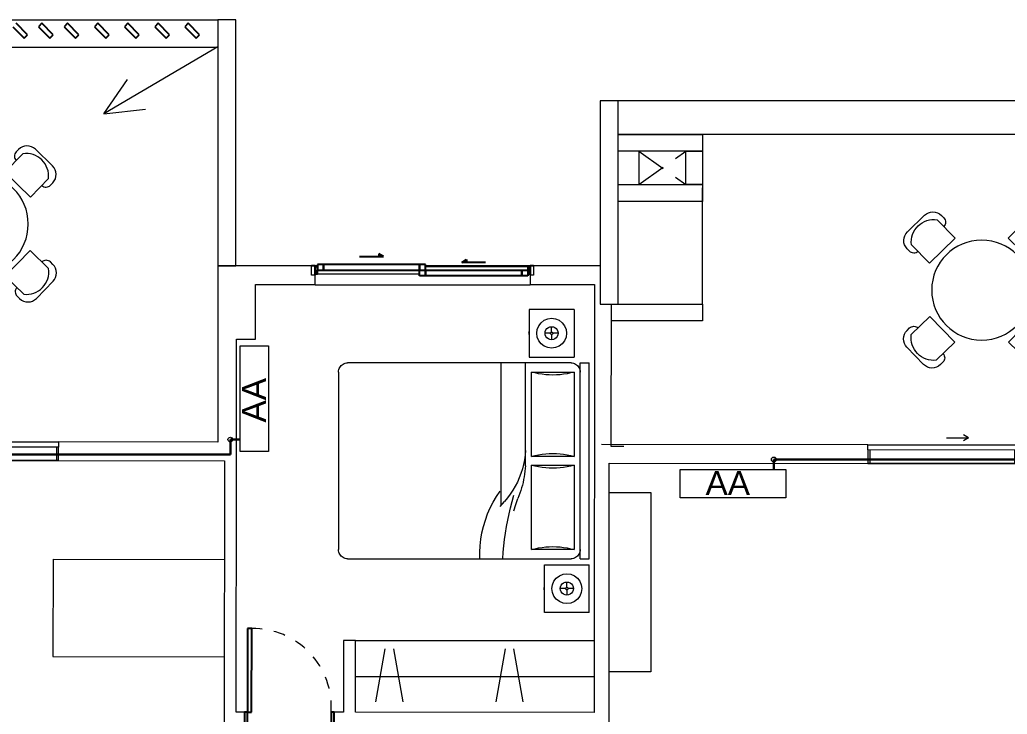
# Model space of a CAD drawing. Header units: millimetres. Extents: x 539 to 842, y -453 to -96.
# Drawn here: x 815.59 to 823.86, y -232.43 to -226.62 of the extents above; entities that cross this region are included whole.
import ezdxf

# ---------------------------------------------------------------- set-up
doc = ezdxf.new("R2010")
doc.units = ezdxf.units.MM
doc.header["$LTSCALE"] = 0.1
for name, pattern in [('CONTINUA', [0]), ('HIDDEN', [0.375, 0.25, -0.125]), ('Trazo', [0.00635, 0.003175, -0.003175])]:
    doc.linetypes.add(name, pattern=pattern)
doc.layers.get('0').update_dxf_attribs({"lineweight": 5})
doc.layers.add('00-Pluvial', color=40, linetype='Continuous')
doc.layers.add('00-Secundario', color=24, linetype='Continuous')
for name, color, linetype, lineweight in [('A-DOOR', 7, 'Continuous', 5), ('A-DOOR-FRAM', 7, 'Continuous', 5), ('A-GLAZ', 7, 'Continuous', 5), ('A-GLAZ-CWMG', 7, 'Continuous', 5), ('A-GLAZ-SILL', 7, 'Continuous', 5), ('Arq-Equipamiento', 250, 'Continuous', 5), ('MUEBLES', 250, 'Continuous', 5)]:
    doc.layers.add(name, color=color, linetype=linetype, lineweight=lineweight)
doc.layers.add('A-DOOR-HDLN', color=5, linetype='Trazo', lineweight=5, true_color=0x0000ff)
doc.styles.get("Standard").update_dxf_attribs({"font": 'arial.ttf'})

# ---------------------------------------------------------------- blocks, each defined once
blk = doc.blocks.new('Family5 - Puerta OPBLAK - Dormitorio-2880729-1-TORRE-ARQ-PB')
at = {"layer": 'A-DOOR', "color": 8, "lineweight": 25}
for p, q in [((-0.35, 0.05), (-0.375, 0.05)), ((-0.375, 0.05), (-0.375, -0.05)), ((-0.35, -0.05), (-0.35, 0.05)), ((0.375, 0.05), (0.35, 0.05)), ((0.35, 0.05), (0.35, -0.05)), ((0.375, -0.05), (0.375, 0.05)), ((-0.375, -0.05), (-0.35, -0.05)), ((0.35, -0.05), (0.315, -0.05)), ((0.315, -0.05), (0.315, -0.75)), ((0.35, -0.75), (0.35, -0.05)), ((0.35, -0.05), (0.375, -0.05)), ((0.315, -0.75), (0.35, -0.75))]:
    blk.add_line(p, q, dxfattribs=at)
at = {"layer": 'A-DOOR-HDLN', "color": 8}
blk.add_arc((0.3017, -0.0967), 0.6534, 175.89838, 271.16402, dxfattribs=at)
blk = doc.blocks.new('Doors_Sliding_Milgard_Aluminum-Series_2-Panels - PV 2_50 X 2_10-2402500-1-TORRE-ARQ-PB')
at = {"layer": 'A-DOOR', "color": 8}
for p, q in [((1.1916, 0.078), (-1.3084, 0.078)), ((-1.3084, 0.078), (-1.3084, -0.0347)), ((-1.3084, 0.078), (1.1916, 0.078)), ((1.1916, -0.0347), (1.1916, 0.078)), ((-1.3084, -0.0347), (1.1916, -0.0347)), ((0.3474, -0.1382), (0.3914, -0.1128)), ((0.3474, -0.1382), (0.3914, -0.1636)), ((0.5315, -0.1382), (0.3474, -0.1382))]:
    blk.add_line(p, q, dxfattribs=at)
at = {"layer": 'A-DOOR-FRAM', "color": 8}
for p, q in [((-1.2952, 0.078), (-1.2952, -0.0347)), ((-0.0758, 0.078), (-0.0758, -0.0347)), ((-0.0409, 0.078), (-0.0409, -0.0347)), ((1.1709, 0.078), (1.1709, -0.0347))]:
    blk.add_line(p, q, dxfattribs=at)
blk = doc.blocks.new('Windows_Opening-Slide_UFME_Fenetre_Coulissante_2V - 1_20 x 1_80-1553890-1-TORRE-ARQ-PB')
at = {"layer": 'A-GLAZ', "color": 8, "lineweight": 25}
for p, q in [((-0.9, -0.078), (-0.9, 0.002)), ((-0.88, 0.008), (-0.83, 0.008)), ((-0.88, -0.04), (-0.88, 0.008)), ((-0.83, 0.008), (-0.025, 0.008)), ((-0.83, -0.04), (-0.83, 0.008)), ((-0.83, 0.008), (-0.83, -0.04)), ((-0.025, 0.008), (-0.025, -0.04)), ((-0.025, -0.04), (-0.025, 0.008)), ((-0.025, 0.008), (0.025, 0.008)), ((0.025, 0.008), (0.025, -0.04)), ((0.9, 0.002), (0.9, -0.078)), ((-0.93, -0.078), (-0.9, -0.078)), ((-0.88, -0.011), (-0.9, -0.011)), ((-0.9, -0.011), (-0.9, -0.069)), ((-0.9, -0.069), (-0.88, -0.069)), ((-0.83, -0.04), (-0.88, -0.04)), ((-0.88, -0.069), (-0.88, -0.04)), ((-0.025, -0.04), (-0.83, -0.04)), ((0.025, -0.04), (-0.025, -0.04)), ((0.025, -0.04), (-0.025, -0.04)), ((-0.025, -0.04), (-0.025, -0.088)), ((0.83, -0.04), (0.025, -0.04)), ((0.025, -0.04), (0.025, -0.088)), ((0.025, -0.088), (0.025, -0.04)), ((0.83, -0.088), (0.83, -0.04)), ((0.88, -0.04), (0.83, -0.04)), ((0.83, -0.04), (0.83, -0.088)), ((0.9, -0.011), (0.88, -0.011)), ((0.88, -0.011), (0.88, -0.04)), ((0.88, -0.088), (0.88, -0.04)), ((0.88, -0.069), (0.9, -0.069)), ((0.9, -0.069), (0.9, -0.011)), ((0.9, -0.078), (0.93, -0.078)), ((-0.5275, -0.106), (-0.3275, -0.106)), ((-0.3675, -0.1291), (-0.3675, -0.106)), ((-0.3275, -0.106), (-0.3675, -0.1291)), ((-0.025, -0.088), (0.025, -0.088)), ((0.025, -0.088), (0.83, -0.088)), ((0.3275, -0.154), (0.3675, -0.1771)), ((0.5275, -0.154), (0.3275, -0.154)), ((0.3675, -0.1771), (0.3675, -0.154)), ((0.83, -0.088), (0.88, -0.088))]:
    blk.add_line(p, q, dxfattribs=at)
at = {"layer": 'A-GLAZ', "color": 8}
for p, q in [((-0.9, -0.078), (-0.025, -0.078)), ((-0.88, -0.069), (-0.025, -0.069)), ((0.88, -0.011), (0.025, -0.011)), ((0.88, -0.078), (0.9, -0.078))]:
    blk.add_line(p, q, dxfattribs=at)
at = {"layer": 'A-GLAZ-SILL', "color": 8}
for p, q in [((-0.9, 0.078), (-0.9, 0.082)), ((0.9, 0.082), (-0.9, 0.082)), ((0.9, 0.082), (0.9, 0.078))]:
    blk.add_line(p, q, dxfattribs=at)
blk = doc.blocks.new('cama grande')
at = {"layer": 'MUEBLES'}
for p, q in [((584.9898, 704.5615), (585.0149, 704.5615)), ((584.9898, 704.5615), (584.9898, 704.1865)), ((585.0149, 704.5615), (585.3898, 704.5615)), ((585.3898, 704.1866), (585.3898, 704.5615)), ((585.4398, 704.5615), (587.0795, 704.5615)), ((585.4398, 704.4853), (585.4398, 704.5615)), ((587.0795, 704.4853), (587.0795, 704.5615)), ((585.1015, 704.4624), (585.0816, 704.4365)), ((585.1273, 704.4822), (585.1015, 704.4624)), ((585.1575, 704.4947), (585.1273, 704.4822)), ((585.1898, 704.499), (585.1575, 704.4947)), ((585.2222, 704.4947), (585.1898, 704.499)), ((585.2523, 704.4822), (585.2222, 704.4947)), ((585.2782, 704.4624), (585.2523, 704.4822)), ((585.298, 704.4365), (585.2782, 704.4624)), ((585.4398, 704.4853), (585.516, 704.4853)), ((585.4398, 704.4853), (587.0795, 704.4853)), ((585.45, 704.4472), (585.4456, 704.4382)), ((585.4556, 704.4554), (585.45, 704.4472)), ((585.4621, 704.4629), (585.4556, 704.4554)), ((585.4696, 704.4695), (585.4621, 704.4629)), ((585.4779, 704.475), (585.4696, 704.4695)), ((585.4869, 704.4795), (585.4779, 704.475)), ((585.4963, 704.4827), (585.4869, 704.4795)), ((585.5061, 704.4846), (585.4963, 704.4827)), ((585.516, 704.4853), (585.5061, 704.4846)), ((587.0133, 704.4846), (587.0033, 704.4853)), ((587.0033, 704.4853), (587.0795, 704.4853)), ((587.023, 704.4827), (587.0133, 704.4846)), ((587.0325, 704.4795), (587.023, 704.4827)), ((587.0414, 704.475), (587.0325, 704.4795)), ((587.0497, 704.4695), (587.0414, 704.475)), ((587.0572, 704.4629), (587.0497, 704.4695)), ((587.0638, 704.4554), (587.0572, 704.4629)), ((587.0693, 704.4472), (587.0638, 704.4554)), ((587.0737, 704.4382), (587.0693, 704.4472)), ((585.0691, 704.4064), (585.0649, 704.374)), ((585.0649, 704.374), (585.0691, 704.3417)), ((585.0816, 704.4365), (585.0691, 704.4064)), ((585.1367, 704.3883), (585.1348, 704.374)), ((585.1798, 704.374), (585.1348, 704.374)), ((585.1348, 704.374), (585.1367, 704.3598)), ((585.1422, 704.4015), (585.1367, 704.3883)), ((585.1367, 704.3598), (585.1422, 704.3465)), ((585.1509, 704.4129), (585.1422, 704.4015)), ((585.1623, 704.4217), (585.1509, 704.4129)), ((585.1756, 704.4272), (585.1623, 704.4217)), ((585.1898, 704.4291), (585.1756, 704.4272)), ((585.1801, 704.3766), (585.1798, 704.374)), ((585.1798, 704.374), (585.1801, 704.3714)), ((585.1811, 704.379), (585.1801, 704.3766)), ((585.1801, 704.3714), (585.1811, 704.369)), ((585.1827, 704.3811), (585.1811, 704.379)), ((585.1811, 704.369), (585.1827, 704.3669)), ((585.1848, 704.3827), (585.1827, 704.3811)), ((585.1827, 704.3669), (585.1848, 704.3654)), ((585.1872, 704.3837), (585.1848, 704.3827)), ((585.1848, 704.3654), (585.1872, 704.3644)), ((585.1898, 704.384), (585.1872, 704.3837)), ((585.1872, 704.3644), (585.1898, 704.364)), ((585.1898, 704.4291), (585.1898, 704.384)), ((585.2041, 704.4272), (585.1898, 704.4291)), ((585.1924, 704.3837), (585.1898, 704.384)), ((585.1898, 704.364), (585.1924, 704.3644)), ((585.1898, 704.364), (585.1898, 704.319)), ((585.1948, 704.3827), (585.1924, 704.3837)), ((585.1924, 704.3644), (585.1948, 704.3654)), ((585.1969, 704.3811), (585.1948, 704.3827)), ((585.1948, 704.3654), (585.1969, 704.3669)), ((585.1985, 704.379), (585.1969, 704.3811)), ((585.1969, 704.3669), (585.1985, 704.369)), ((585.1995, 704.3766), (585.1985, 704.379)), ((585.1985, 704.369), (585.1995, 704.3714)), ((585.1998, 704.374), (585.1995, 704.3766)), ((585.1995, 704.3714), (585.1998, 704.374)), ((585.1998, 704.374), (585.2448, 704.374)), ((585.2173, 704.4217), (585.2041, 704.4272)), ((585.2287, 704.4129), (585.2173, 704.4217)), ((585.2375, 704.4015), (585.2287, 704.4129)), ((585.243, 704.3883), (585.2375, 704.4015)), ((585.2375, 704.3465), (585.243, 704.3598)), ((585.2448, 704.374), (585.243, 704.3883)), ((585.243, 704.3598), (585.2448, 704.374)), ((585.3105, 704.4064), (585.298, 704.4365)), ((585.3148, 704.374), (585.3105, 704.4064)), ((585.3105, 704.3417), (585.3148, 704.374)), ((585.4405, 704.419), (585.4398, 704.4091)), ((585.4398, 703.8376), (585.4398, 704.4091)), ((585.4424, 704.4288), (585.4405, 704.419)), ((585.4456, 704.4382), (585.4424, 704.4288)), ((586.2241, 704.4345), (585.516, 704.4345)), ((585.5237, 704.4054), (585.516, 704.4345)), ((585.516, 704.4345), (585.516, 704.0789)), ((585.5301, 704.3761), (585.5237, 704.4054)), ((585.535, 704.3465), (585.5301, 704.3761)), ((586.21, 704.3761), (586.205, 704.3465)), ((586.2163, 704.4054), (586.21, 704.3761)), ((586.2241, 704.4345), (586.2163, 704.4054)), ((586.2241, 704.0789), (586.2241, 704.4345)), ((587.0033, 704.4345), (586.2953, 704.4345)), ((586.2953, 704.4345), (586.2953, 704.0789)), ((586.303, 704.4054), (586.2953, 704.4345)), ((586.3093, 704.3761), (586.303, 704.4054)), ((586.3143, 704.3465), (586.3093, 704.3761)), ((586.9892, 704.3761), (586.9843, 704.3465)), ((586.9956, 704.4054), (586.9892, 704.3761)), ((587.0033, 704.4345), (586.9956, 704.4054)), ((587.0033, 704.0789), (587.0033, 704.4345)), ((587.0769, 704.4288), (587.0737, 704.4382)), ((587.0789, 704.419), (587.0769, 704.4288)), ((587.0795, 704.4091), (587.0789, 704.419)), ((587.0795, 704.4091), (587.0795, 704.0281)), ((587.5027, 704.4338), (587.1277, 704.4338)), ((587.1277, 704.059), (587.1277, 704.4338)), ((587.2954, 704.3671), (587.2653, 704.3546)), ((587.3277, 704.3714), (587.2954, 704.3671)), ((587.3601, 704.3671), (587.3277, 704.3714)), ((587.3902, 704.3546), (587.3601, 704.3671)), ((587.5277, 704.4338), (587.5027, 704.4338)), ((587.5277, 704.4338), (587.5277, 704.0589)), ((585.0691, 704.3417), (585.0816, 704.3116)), ((585.0816, 704.3116), (585.1015, 704.2857)), ((585.1015, 704.2857), (585.1273, 704.2658)), ((585.1422, 704.3465), (585.1509, 704.3351)), ((585.1509, 704.3351), (585.1623, 704.3264)), ((585.1623, 704.3264), (585.1756, 704.3209)), ((585.1756, 704.3209), (585.1898, 704.319)), ((585.1898, 704.319), (585.2041, 704.3209)), ((585.2041, 704.3209), (585.2173, 704.3264)), ((585.2173, 704.3264), (585.2287, 704.3351)), ((585.2287, 704.3351), (585.2375, 704.3465)), ((585.2523, 704.2658), (585.2782, 704.2857)), ((585.2782, 704.2857), (585.298, 704.3116)), ((585.298, 704.3116), (585.3105, 704.3417)), ((585.5386, 704.3166), (585.535, 704.3465)), ((585.5407, 704.2867), (585.5386, 704.3166)), ((585.5414, 704.2567), (585.5407, 704.2867)), ((586.1994, 704.2867), (586.1987, 704.2567)), ((586.2015, 704.3166), (586.1994, 704.2867)), ((586.205, 704.3465), (586.2015, 704.3166)), ((586.3178, 704.3166), (586.3143, 704.3465)), ((586.32, 704.2867), (586.3178, 704.3166)), ((586.3207, 704.2567), (586.32, 704.2867)), ((586.9786, 704.2867), (586.9779, 704.2567)), ((586.9808, 704.3166), (586.9786, 704.2867)), ((586.9843, 704.3465), (586.9808, 704.3166)), ((587.2071, 704.2788), (587.2028, 704.2464)), ((587.2195, 704.3089), (587.2071, 704.2788)), ((587.2394, 704.3348), (587.2195, 704.3089)), ((587.2653, 704.3546), (587.2394, 704.3348)), ((587.2801, 704.2739), (587.2746, 704.2607)), ((587.2888, 704.2853), (587.2801, 704.2739)), ((587.3002, 704.2941), (587.2888, 704.2853)), ((587.3135, 704.2996), (587.3002, 704.2941)), ((587.3277, 704.3014), (587.3135, 704.2996)), ((587.3277, 704.3014), (587.3277, 704.2564)), ((587.342, 704.2996), (587.3277, 704.3014)), ((587.3553, 704.2941), (587.342, 704.2996)), ((587.3667, 704.2853), (587.3553, 704.2941)), ((587.3754, 704.2739), (587.3667, 704.2853)), ((587.3809, 704.2607), (587.3754, 704.2739)), ((587.4161, 704.3348), (587.3902, 704.3546)), ((587.436, 704.3089), (587.4161, 704.3348)), ((587.4484, 704.2788), (587.436, 704.3089)), ((587.4527, 704.2464), (587.4484, 704.2788)), ((585.1273, 704.2658), (585.1575, 704.2533)), ((585.1575, 704.2533), (585.1898, 704.2491)), ((585.1898, 704.2491), (585.2222, 704.2533)), ((585.2222, 704.2533), (585.2523, 704.2658)), ((585.535, 704.1668), (585.5386, 704.1967)), ((585.5386, 704.1967), (585.5407, 704.2266)), ((585.5407, 704.2266), (585.5414, 704.2567)), ((586.1987, 704.2567), (586.1994, 704.2266)), ((586.1994, 704.2266), (586.2015, 704.1967)), ((586.2015, 704.1967), (586.205, 704.1668)), ((586.3143, 704.1668), (586.3178, 704.1967)), ((586.3178, 704.1967), (586.32, 704.2266)), ((586.32, 704.2266), (586.3207, 704.2567)), ((586.9779, 704.2567), (586.9786, 704.2266)), ((586.9786, 704.2266), (586.9808, 704.1967)), ((586.9808, 704.1967), (586.9843, 704.1668)), ((587.2028, 704.2464), (587.2071, 704.2141)), ((587.2071, 704.2141), (587.2195, 704.1839)), ((587.2746, 704.2607), (587.2727, 704.2464)), ((587.3177, 704.2464), (587.2727, 704.2464)), ((587.2727, 704.2464), (587.2746, 704.2322)), ((587.2746, 704.2322), (587.2801, 704.2189)), ((587.2801, 704.2189), (587.2888, 704.2075)), ((587.2888, 704.2075), (587.3002, 704.1988)), ((587.3002, 704.1988), (587.3135, 704.1933)), ((587.3135, 704.1933), (587.3277, 704.1914)), ((587.3181, 704.249), (587.3177, 704.2464)), ((587.3177, 704.2464), (587.3181, 704.2438)), ((587.3191, 704.2514), (587.3181, 704.249)), ((587.3181, 704.2438), (587.3191, 704.2414)), ((587.3207, 704.2535), (587.3191, 704.2514)), ((587.3191, 704.2414), (587.3207, 704.2393)), ((587.3227, 704.2551), (587.3207, 704.2535)), ((587.3207, 704.2393), (587.3227, 704.2377)), ((587.3252, 704.2561), (587.3227, 704.2551)), ((587.3227, 704.2377), (587.3252, 704.2367)), ((587.3277, 704.2564), (587.3252, 704.2561)), ((587.3252, 704.2367), (587.3277, 704.2364)), ((587.3303, 704.2561), (587.3277, 704.2564)), ((587.3277, 704.2364), (587.3303, 704.2367)), ((587.3277, 704.2364), (587.3277, 704.1914)), ((587.3277, 704.1914), (587.342, 704.1933)), ((587.3328, 704.2551), (587.3303, 704.2561)), ((587.3303, 704.2367), (587.3328, 704.2377)), ((587.3348, 704.2535), (587.3328, 704.2551)), ((587.3328, 704.2377), (587.3348, 704.2393)), ((587.3364, 704.2514), (587.3348, 704.2535)), ((587.3348, 704.2393), (587.3364, 704.2414)), ((587.3374, 704.249), (587.3364, 704.2514)), ((587.3364, 704.2414), (587.3374, 704.2438)), ((587.3378, 704.2464), (587.3374, 704.249)), ((587.3374, 704.2438), (587.3378, 704.2464)), ((587.3378, 704.2464), (587.3828, 704.2464)), ((587.342, 704.1933), (587.3553, 704.1988)), ((587.3553, 704.1988), (587.3667, 704.2075)), ((587.3667, 704.2075), (587.3754, 704.2189)), ((587.3754, 704.2189), (587.3809, 704.2322)), ((587.3828, 704.2464), (587.3809, 704.2607)), ((587.3809, 704.2322), (587.3828, 704.2464)), ((587.436, 704.1839), (587.4484, 704.2141)), ((587.4484, 704.2141), (587.4527, 704.2464)), ((584.9898, 704.1865), (585.3898, 704.1866)), ((585.179, 704.1866), (585.1789, 704.1866)), ((585.1789, 704.1866), (585.1789, 704.1839)), ((585.179, 704.1839), (585.1789, 704.1839)), ((585.179, 704.1839), (585.179, 704.1866)), ((585.1794, 704.1839), (585.179, 704.1839)), ((585.1794, 704.1839), (585.1794, 704.1866)), ((585.1799, 704.1839), (585.1794, 704.1839)), ((585.1799, 704.1839), (585.1799, 704.1866)), ((585.1799, 704.1839), (585.1807, 704.1839)), ((585.1807, 704.1839), (585.1807, 704.1866)), ((585.1807, 704.1839), (585.1816, 704.1839)), ((585.1816, 704.1839), (585.1816, 704.1866)), ((585.1816, 704.1839), (585.1828, 704.1839)), ((585.1828, 704.1839), (585.1828, 704.1866)), ((585.1828, 704.1839), (585.1841, 704.1839)), ((585.1841, 704.1839), (585.1841, 704.1866)), ((585.1841, 704.1839), (585.1855, 704.1839)), ((585.1855, 704.1839), (585.1855, 704.1866)), ((585.1855, 704.1839), (585.1869, 704.1839)), ((585.1869, 704.1839), (585.1869, 704.1866)), ((585.1869, 704.1839), (585.1885, 704.1839)), ((585.1885, 704.1839), (585.1885, 704.1866)), ((585.1885, 704.1839), (585.1901, 704.1839)), ((585.1901, 704.1839), (585.1901, 704.1866)), ((585.1901, 704.1839), (585.1917, 704.1839)), ((585.1917, 704.1839), (585.1917, 704.1866)), ((585.1917, 704.1839), (585.1932, 704.1839)), ((585.1932, 704.1839), (585.1932, 704.1866)), ((585.1932, 704.1839), (585.1948, 704.1839)), ((585.1948, 704.1839), (585.1948, 704.1866)), ((585.1948, 704.1839), (585.1962, 704.1839)), ((585.1962, 704.1839), (585.1962, 704.1866)), ((585.1962, 704.1839), (585.1974, 704.1839)), ((585.1974, 704.1839), (585.1974, 704.1866)), ((585.1974, 704.1839), (585.1985, 704.1839)), ((585.1985, 704.1839), (585.1985, 704.1866)), ((585.1985, 704.1839), (585.1995, 704.1839)), ((585.1995, 704.1839), (585.1995, 704.1866)), ((585.1995, 704.1839), (585.2003, 704.1839)), ((585.2003, 704.1839), (585.2003, 704.1866)), ((585.2008, 704.1839), (585.2003, 704.1839)), ((585.2008, 704.1839), (585.2008, 704.1866)), ((585.2012, 704.1839), (585.2008, 704.1839)), ((585.2012, 704.1839), (585.2012, 704.1866)), ((585.2013, 704.1839), (585.2012, 704.1839)), ((585.2013, 704.1866), (585.2013, 704.1839)), ((585.3898, 704.1866), (585.3898, 704.1866)), ((585.5237, 704.1079), (585.5301, 704.1372)), ((585.5301, 704.1372), (585.535, 704.1668)), ((586.205, 704.1668), (586.21, 704.1372)), ((586.21, 704.1372), (586.2163, 704.1079)), ((586.303, 704.1079), (586.3093, 704.1372)), ((586.3093, 704.1372), (586.3143, 704.1668)), ((586.9843, 704.1668), (586.9892, 704.1372)), ((586.9892, 704.1372), (586.9956, 704.1079)), ((587.2195, 704.1839), (587.2394, 704.1581)), ((587.2394, 704.1581), (587.2653, 704.1382)), ((587.2653, 704.1382), (587.2954, 704.1257)), ((587.2954, 704.1257), (587.3277, 704.1215)), ((587.3277, 704.1215), (587.3601, 704.1257)), ((587.3601, 704.1257), (587.3902, 704.1382)), ((587.3902, 704.1382), (587.4161, 704.1581)), ((587.4161, 704.1581), (587.436, 704.1839)), ((585.516, 704.0789), (585.5237, 704.1079)), ((585.516, 704.0789), (586.2241, 704.0789)), ((586.1956, 704.026), (586.1722, 704.0233)), ((586.2191, 704.0281), (586.1956, 704.026)), ((586.2163, 704.1079), (586.2241, 704.0789)), ((586.2191, 704.0281), (586.3461, 704.0281)), ((586.2953, 704.0789), (586.303, 704.1079)), ((586.2953, 704.0789), (587.0033, 704.0789)), ((586.3461, 704.0281), (586.3069, 704.0248)), ((586.3461, 704.0281), (587.0795, 704.0281)), ((586.9956, 704.1079), (587.0033, 704.0789)), ((587.0795, 704.0281), (587.0795, 703.8249)), ((587.1277, 704.0589), (587.1277, 704.059)), ((587.5277, 704.0589), (587.1277, 704.0589)), ((587.3163, 704.059), (587.3163, 704.0562)), ((587.3163, 704.0562), (587.3164, 704.0562)), ((587.3164, 704.0562), (587.3164, 704.059)), ((587.3164, 704.0562), (587.3168, 704.0562)), ((587.3168, 704.0562), (587.3168, 704.059)), ((587.3168, 704.0562), (587.3173, 704.0562)), ((587.3173, 704.0562), (587.3173, 704.059)), ((587.318, 704.0562), (587.3173, 704.0562)), ((587.318, 704.0562), (587.318, 704.059)), ((587.319, 704.0562), (587.318, 704.0562)), ((587.319, 704.0562), (587.319, 704.059)), ((587.3201, 704.0562), (587.319, 704.0562)), ((587.3201, 704.0562), (587.3201, 704.059)), ((587.3214, 704.0562), (587.3201, 704.0562)), ((587.3214, 704.0562), (587.3214, 704.059)), ((587.3228, 704.0562), (587.3214, 704.0562)), ((587.3228, 704.0562), (587.3228, 704.059)), ((587.3243, 704.0562), (587.3228, 704.0562)), ((587.3243, 704.0562), (587.3243, 704.059)), ((587.3259, 704.0562), (587.3243, 704.0562)), ((587.3259, 704.0562), (587.3259, 704.059)), ((587.3274, 704.0562), (587.3259, 704.0562)), ((587.3274, 704.0562), (587.3274, 704.059)), ((587.329, 704.0562), (587.3274, 704.0562)), ((587.329, 704.0562), (587.329, 704.059)), ((587.3306, 704.0562), (587.329, 704.0562)), ((587.3306, 704.0562), (587.3306, 704.059)), ((587.3321, 704.0562), (587.3306, 704.0562)), ((587.3321, 704.0562), (587.3321, 704.059)), ((587.3335, 704.0562), (587.3321, 704.0562)), ((587.3335, 704.0562), (587.3335, 704.059)), ((587.3348, 704.0562), (587.3335, 704.0562)), ((587.3348, 704.0562), (587.3348, 704.059)), ((587.3359, 704.0562), (587.3348, 704.0562)), ((587.3359, 704.0562), (587.3359, 704.059)), ((587.3368, 704.0562), (587.3359, 704.0562)), ((587.3368, 704.0562), (587.3368, 704.059)), ((587.3376, 704.0562), (587.3368, 704.0562)), ((587.3376, 704.0562), (587.3376, 704.059)), ((587.3376, 704.0562), (587.3382, 704.0562)), ((587.3382, 704.0562), (587.3382, 704.059)), ((587.3382, 704.0562), (587.3386, 704.0562)), ((587.3386, 704.059), (587.3386, 704.059)), ((587.3386, 704.059), (587.3386, 704.0562)), ((587.3386, 704.0562), (587.3386, 704.059)), ((587.3386, 704.0562), (587.3386, 704.0562)), ((585.8417, 703.9312), (585.8934, 703.9473)), ((585.8934, 703.9473), (585.9447, 703.9646)), ((585.9667, 703.973), (585.9447, 703.9646)), ((585.9889, 703.9809), (585.9667, 703.973)), ((586.0112, 703.9882), (585.9889, 703.9809)), ((586.0338, 703.995), (586.0112, 703.9882)), ((586.0566, 704.0012), (586.0338, 703.995)), ((586.0816, 703.9596), (586.0468, 703.9415)), ((586.0794, 704.0068), (586.0566, 704.0012)), ((586.1025, 704.0118), (586.0794, 704.0068)), ((586.1174, 703.9757), (586.0816, 703.9596)), ((586.1256, 704.0162), (586.1025, 704.0118)), ((586.1541, 703.9898), (586.1174, 703.9757)), ((586.1488, 704.0201), (586.1256, 704.0162)), ((586.1722, 704.0233), (586.1488, 704.0201)), ((586.1915, 704.0018), (586.1541, 703.9898)), ((586.2295, 704.0116), (586.1915, 704.0018)), ((586.268, 704.0193), (586.2295, 704.0116)), ((586.3069, 704.0248), (586.268, 704.0193)), ((585.6015, 703.8527), (585.6551, 703.8602)), ((585.6551, 703.8602), (585.7085, 703.869)), ((585.7085, 703.869), (585.7617, 703.879)), ((585.7617, 703.879), (585.8147, 703.8902)), ((585.8147, 703.8902), (585.8674, 703.9027)), ((585.8674, 703.9027), (585.9198, 703.9164)), ((585.9492, 703.8757), (585.9193, 703.8503)), ((585.9198, 703.9164), (585.9718, 703.9312)), ((585.9804, 703.8995), (585.9492, 703.8757)), ((586.013, 703.9214), (585.9804, 703.8995)), ((586.0468, 703.9415), (586.013, 703.9214)), ((585.4398, 703.8376), (585.4938, 703.8414)), ((585.4398, 703.6456), (585.4398, 703.8376)), ((585.4938, 703.8414), (585.5477, 703.8464)), ((585.5477, 703.8464), (585.6015, 703.8527)), ((585.876, 703.8167), (585.9193, 703.8503)), ((585.8939, 703.8249), (587.0795, 703.8249)), ((585.9138, 703.7577), (585.9609, 703.7858)), ((585.9609, 703.7858), (586.0061, 703.8167)), ((587.0795, 703.8249), (587.0795, 702.5377)), ((585.7636, 703.6915), (585.815, 703.7105)), ((585.815, 703.7105), (585.8651, 703.7326)), ((585.8651, 703.7326), (585.9138, 703.7577)), ((585.4398, 703.6456), (585.4946, 703.645)), ((585.4398, 702.5377), (585.4398, 703.6456)), ((585.4946, 703.645), (585.5493, 703.6476)), ((585.5493, 703.6476), (585.6038, 703.6537)), ((585.6038, 703.6537), (585.6578, 703.663)), ((585.6578, 703.663), (585.7111, 703.6756)), ((585.7111, 703.6756), (585.7636, 703.6915)), ((585.4398, 702.5377), (585.4405, 702.5277)), ((587.0789, 702.5277), (587.0795, 702.5377)), ((585.4405, 702.5277), (585.4424, 702.5179)), ((585.4424, 702.5179), (585.4456, 702.5085)), ((585.4456, 702.5085), (585.45, 702.4996)), ((585.45, 702.4996), (585.4556, 702.4913)), ((585.4556, 702.4913), (585.4621, 702.4838)), ((585.4621, 702.4838), (585.4696, 702.4772)), ((585.4696, 702.4772), (585.4779, 702.4717)), ((585.4779, 702.4717), (585.4869, 702.4673)), ((585.4869, 702.4673), (585.4963, 702.464)), ((585.4963, 702.464), (585.5061, 702.4621)), ((585.5061, 702.4621), (585.516, 702.4615)), ((587.0033, 702.4615), (585.516, 702.4615)), ((587.0033, 702.4615), (587.0133, 702.4621)), ((587.0133, 702.4621), (587.023, 702.464)), ((587.023, 702.464), (587.0325, 702.4673)), ((587.0325, 702.4673), (587.0414, 702.4717)), ((587.0414, 702.4717), (587.0497, 702.4772)), ((587.0497, 702.4772), (587.0572, 702.4838)), ((587.0572, 702.4838), (587.0638, 702.4913)), ((587.0638, 702.4913), (587.0693, 702.4996)), ((587.0693, 702.4996), (587.0737, 702.5085)), ((587.0737, 702.5085), (587.0769, 702.5179)), ((587.0769, 702.5179), (587.0789, 702.5277))]:
    blk.add_line(p, q, dxfattribs=at)
blk = doc.blocks.new('mesad')
at = {"layer": 'MUEBLES'}
for points in [[(-0.3235, 0.533), (-0.3235, 0.533, 0.414214), (-0.3245, 0.6037), (-0.3454, 0.6241, 0.414214), (-0.4868, 0.6222), (-0.6263, 0.4788, 0.414214), (-0.6244, 0.3374), (-0.6035, 0.3171, 0.414214), (-0.5328, 0.318), (-0.5328, 0.318)], [(0.3235, 0.533), (0.3235, 0.533, -0.414214), (0.3245, 0.6037), (0.3454, 0.6241, -0.414214), (0.4868, 0.6222), (0.6263, 0.4788, -0.414214), (0.6244, 0.3374), (0.6035, 0.3171, -0.414214), (0.5328, 0.318), (0.5328, 0.318)], [(-0.533, -0.3235), (-0.533, -0.3235, 0.414214), (-0.6037, -0.3245), (-0.6241, -0.3454, 0.414214), (-0.6222, -0.4868), (-0.4788, -0.6263, 0.414214), (-0.3374, -0.6244), (-0.3171, -0.6035, 0.414214), (-0.318, -0.5328), (-0.318, -0.5328)], [(0.533, -0.3235), (0.533, -0.3235, -0.414214), (0.6037, -0.3245), (0.6241, -0.3454, -0.414214), (0.6222, -0.4868), (0.4788, -0.6263, -0.414214), (0.3374, -0.6244), (0.3171, -0.6035, -0.414214), (0.318, -0.5328), (0.318, -0.5328)]]:
    blk.add_lwpolyline(points, format="xyb", dxfattribs=at)
for points in [[(-0.5893, 0.3731), (-0.4344, 0.2223), (-0.2251, 0.4372), (-0.3801, 0.5881, 0.490132)], [(0.5893, 0.3731), (0.4344, 0.2223), (0.2251, 0.4372), (0.3801, 0.5881, -0.490132)], [(-0.3731, -0.5893), (-0.2223, -0.4344), (-0.4372, -0.2251), (-0.5881, -0.3801, 0.490132)], [(0.3731, -0.5893), (0.2223, -0.4344), (0.4372, -0.2251), (0.5881, -0.3801, -0.490132)]]:
    blk.add_lwpolyline(points, format="xyb", close=True, dxfattribs=at)
at = {"layer": 'MUEBLES', "ltscale": 1e-05}
blk.add_circle((0, 0), 0.4185, dxfattribs=at)
blk = doc.blocks.new('T1-5P-2020')
at = {"color": 8}
for p, q in [((4102.3201, 1366.8596), (4112.7174, 1366.8596)), ((4108.2348, 1366.631), (4112.7174, 1366.631)), ((4121.6363, 1366.1795), (4116.0681, 1366.1795)), ((4121.6363, 1365.8995), (4116.0681, 1365.8995)), ((4116.7744, 1364.4794), (4116.7744, 1365.4534))]:
    blk.add_line(p, q, dxfattribs=at)
at = {"color": 8, "linetype": 'HIDDEN', "lineweight": 5, "ltscale": 10}
for p, q in [((4116.2432, 1365.7592), (4116.6351, 1365.4794)), ((4116.2433, 1365.4792), (4116.6351, 1365.7592))]:
    blk.add_line(p, q, dxfattribs=at)
at = {"color": 8, "lineweight": 5}
for p, q in [((4116.2433, 1365.7592), (4116.2433, 1365.4792)), ((4112.7174, 1364.8004), (4112.7159, 1363.3239)), ((4113.5014, 1364.8004), (4112.7174, 1364.8004)), ((4113.5014, 1364.7204), (4113.5014, 1364.8004)), ((4115.9181, 1364.8004), (4115.3614, 1364.8004)), ((4115.3614, 1364.8004), (4115.3614, 1364.7204)), ((4113.5314, 1364.7204), (4113.5014, 1364.7204)), ((4113.5314, 1364.6444), (4113.5314, 1364.7204)), ((4115.3614, 1364.7204), (4115.3314, 1364.7204)), ((4115.3314, 1364.7204), (4115.3314, 1364.6444)), ((4113.0318, 1364.1854), (4113.0322, 1364.6444)), ((4113.0322, 1364.6444), (4113.5314, 1364.6444)), ((4115.3314, 1364.6444), (4115.8715, 1364.6444)), ((4115.8715, 1364.6444), (4115.8679, 1361.0593)), ((4116.0111, 1363.2881), (4116.0121, 1364.4795)), ((4112.8717, 1363.1678), (4112.8728, 1364.1854)), ((4112.8728, 1364.1854), (4113.0318, 1364.1854)), ((4108.8817, 1363.3278), (4111.3817, 1363.3253)), ((4112.7159, 1363.3239), (4111.3817, 1363.3253)), ((4111.3817, 1363.3253), (4111.3817, 1363.282)), ((4118.1598, 1363.301), (4115.9306, 1363.3029)), ((4116.1159, 1363.288), (4116.0111, 1363.2881)), ((4118.1598, 1363.2577), (4118.1598, 1363.301)), ((4118.1598, 1363.301), (4120.6598, 1363.2985)), ((4111.3815, 1363.1693), (4112.7717, 1363.1679)), ((4112.7717, 1363.1679), (4112.7695, 1360.9624)), ((4112.8696, 1361.0623), (4112.8717, 1363.1678)), ((4115.9909, 1359.1144), (4115.995, 1363.1472)), ((4115.995, 1363.1472), (4118.1597, 1363.1453)), ((4111.3368, 1362.3432), (4111.3351, 1361.5294)), ((4111.3368, 1362.3432), (4112.7709, 1362.3404)), ((4113.7702, 1361.6624), (4113.7696, 1361.0614)), ((4113.8702, 1361.6623), (4113.7702, 1361.6624)), ((4113.8696, 1361.0613), (4113.8702, 1361.6623)), ((4113.8702, 1361.6623), (4115.8685, 1361.6623)), ((4114.114, 1361.5931), (4114.0363, 1361.1499)), ((4114.1876, 1361.5931), (4114.2653, 1361.1499)), ((4115.1214, 1361.5931), (4115.0436, 1361.1499)), ((4115.1933, 1361.5931), (4115.271, 1361.1499)), ((4111.3351, 1361.5294), (4112.7692, 1361.5265)), ((4113.8671, 1361.3622), (4115.8686, 1361.3622)), ((4112.9396, 1361.0622), (4112.8696, 1361.0623)), ((4113.7696, 1361.0614), (4113.6896, 1361.0615)), ((4115.8679, 1361.0593), (4113.8696, 1361.0613))]:
    blk.add_line(p, q, dxfattribs=at)
at = {"color": 8}
for points in [[(4112.7174, 1364.8004), (4112.8674, 1364.8004), (4112.8674, 1366.8596), (4112.7174, 1366.8596)], [(4115.9181, 1364.4795), (4116.0681, 1364.4795), (4116.0681, 1366.1795), (4115.9181, 1366.1795)], [(4116.0682, 1365.8994), (4116.7744, 1365.8994), (4116.7744, 1365.7592), (4116.0682, 1365.7592)], [(4116.6351, 1365.7592), (4116.7744, 1365.7592), (4116.7744, 1365.4794), (4116.6351, 1365.4792)], [(4116.0682, 1365.4795), (4116.7744, 1365.4794), (4116.7744, 1365.3392), (4116.0682, 1365.3392)], [(4116.0121, 1364.4795), (4116.7744, 1364.4794), (4116.7744, 1364.3392), (4116.0121, 1364.3393)]]:
    blk.add_lwpolyline(points, close=True, dxfattribs=at)
at = {"color": 8, "lineweight": 5}
blk.add_lwpolyline([(4116.344, 1362.9016), (4116.344, 1361.4016), (4115.994, 1361.4016), (4115.994, 1362.9016), (4116.344, 1362.9016)], dxfattribs=at)
at = {"layer": 'A-GLAZ-CWMG', "color": 8, "lineweight": 25, "extrusion": (0, 0, -1)}
for p, q in [((4110.9987, 1366.8014), (4111.0942, 1366.7059)), ((4111.1225, 1366.7342), (4111.027, 1366.8297)), ((4111.2426, 1366.8297), (4111.2144, 1366.8014)), ((4111.2144, 1366.8014), (4111.3098, 1366.7059)), ((4111.3381, 1366.7342), (4111.2426, 1366.8297)), ((4111.4583, 1366.8297), (4111.43, 1366.8014)), ((4111.43, 1366.8014), (4111.5254, 1366.7059)), ((4111.5537, 1366.7342), (4111.4583, 1366.8297)), ((4111.7108, 1366.8297), (4111.6825, 1366.8014)), ((4111.6825, 1366.8014), (4111.7779, 1366.7059)), ((4111.8062, 1366.7342), (4111.7108, 1366.8297)), ((4111.9633, 1366.8297), (4111.935, 1366.8014)), ((4111.935, 1366.8014), (4112.0304, 1366.7059)), ((4112.0587, 1366.7342), (4111.9633, 1366.8297)), ((4112.2158, 1366.8297), (4112.1875, 1366.8014)), ((4112.1875, 1366.8014), (4112.2829, 1366.7059)), ((4112.3112, 1366.7342), (4112.2158, 1366.8297)), ((4112.4683, 1366.8297), (4112.44, 1366.8014)), ((4112.44, 1366.8014), (4112.5354, 1366.7059)), ((4112.5637, 1366.7342), (4112.4683, 1366.8297)), ((4111.0942, 1366.7059), (4111.1225, 1366.7342)), ((4111.3098, 1366.7059), (4111.3381, 1366.7342)), ((4111.5254, 1366.7059), (4111.5537, 1366.7342)), ((4111.7779, 1366.7059), (4111.8062, 1366.7342)), ((4112.0304, 1366.7059), (4112.0587, 1366.7342)), ((4112.2829, 1366.7059), (4112.3112, 1366.7342)), ((4112.5354, 1366.7059), (4112.5637, 1366.7342))]:
    blk.add_line(p, q, dxfattribs=at)
at = {"color": 8, "lineweight": 5, "xscale": -1}
for name, p, rotation in [('mesad', (4110.7103, 1365.1491), 180), ('mesad', (4119.1134, 1364.5964), 180), ('cama grande', (3411.2661, 776.9065), 270.0000572671465)]:
    blk.add_blockref(name, p, dxfattribs=dict(at, rotation=rotation))
at = {"color": 8, "lineweight": 5}
for name, p, rotation in [('Windows_Opening-Slide_UFME_Fenetre_Coulissante_2V - 1_20 x 1_80-1553890-1-TORRE-ARQ-PB', (4114.4314, 1364.7224), 179.9999997686778), ('Doors_Sliding_Milgard_Aluminum-Series_2-Panels - PV 2_50 X 2_10-2402500-1-TORRE-ARQ-PB', (4110.0732, 1363.2486), 179.9427042741019), ('Doors_Sliding_Milgard_Aluminum-Series_2-Panels - PV 2_50 X 2_10-2402500-1-TORRE-ARQ-PB', (4119.3514, 1363.2218), 179.9427042882422), ('Family5 - Puerta OPBLAK - Dormitorio-2880729-1-TORRE-ARQ-PB', (4113.3146, 1361.0118), 179.9427042091335)]:
    blk.add_blockref(name, p, dxfattribs=dict(at, rotation=rotation))

msp = doc.modelspace()

# ---------------------------------------------------------------- linework, layer by layer
at = {"layer": '00-Pluvial', "lineweight": 20}
for p, q in [((817.2497, -226.8427), (816.2946, -227.404)), ((816.2946, -227.404), (816.4935, -227.1149)), ((816.2946, -227.404), (816.6434, -227.3649))]:
    msp.add_line(p, q, dxfattribs=at)
at = {"layer": '00-Secundario', "lineweight": 30}
for points in [[(817.4383, -230.1302), (817.3543, -230.1302)], [(817.3543, -230.1302), (817.3543, -230.2562)], [(817.4383, -230.1302), (817.3543, -230.1302)], [(813.3081, -230.2562), (817.3543, -230.2562)], [(821.9055, -230.2975), (825.7971, -230.2975)], [(821.9055, -230.3815), (821.9055, -230.2975)]]:
    msp.add_lwpolyline(points, dxfattribs=at)
at = {"layer": '00-Secundario', "linetype": 'CONTINUA', "lineweight": 20}
for centre in [(817.3543, -230.1302), (817.3543, -230.1302), (821.9055, -230.2975)]:
    msp.add_circle(centre, 0.02, dxfattribs=at)
at = {"layer": 'Arq-Equipamiento', "color": 8, "linetype": 'CONTINUA', "lineweight": 13}
for points in [[(817.4375, -229.3453), (817.6739, -229.3453), (817.6739, -230.2302), (817.4375, -230.2302)], [(821.1204, -230.3815), (822.0055, -230.3815), (822.0055, -230.6171), (821.1204, -230.6171)]]:
    msp.add_lwpolyline(points, close=True, dxfattribs=at)

# ---------------------------------------------------------------- block references
at = {"color": 8}
msp.add_blockref('T1-5P-2020', (-3295.4671, -1593.4752), dxfattribs=at)

# ---------------------------------------------------------------- texts
at = {"color": 8, "insert": (817.4514, -229.9878), "char_height": 0.2, "attachment_point": 1, "rotation": 90}
msp.add_mtext_dynamic_manual_height_columns('AA', width=1, gutter_width=12.5, heights=[0], dxfattribs=at)
at = {"color": 8, "insert": (821.3338, -230.3946), "char_height": 0.2, "attachment_point": 1}
msp.add_mtext_dynamic_manual_height_columns('AA', width=1, gutter_width=12.5, heights=[0], dxfattribs=at)

doc.saveas('drawing.dxf')
